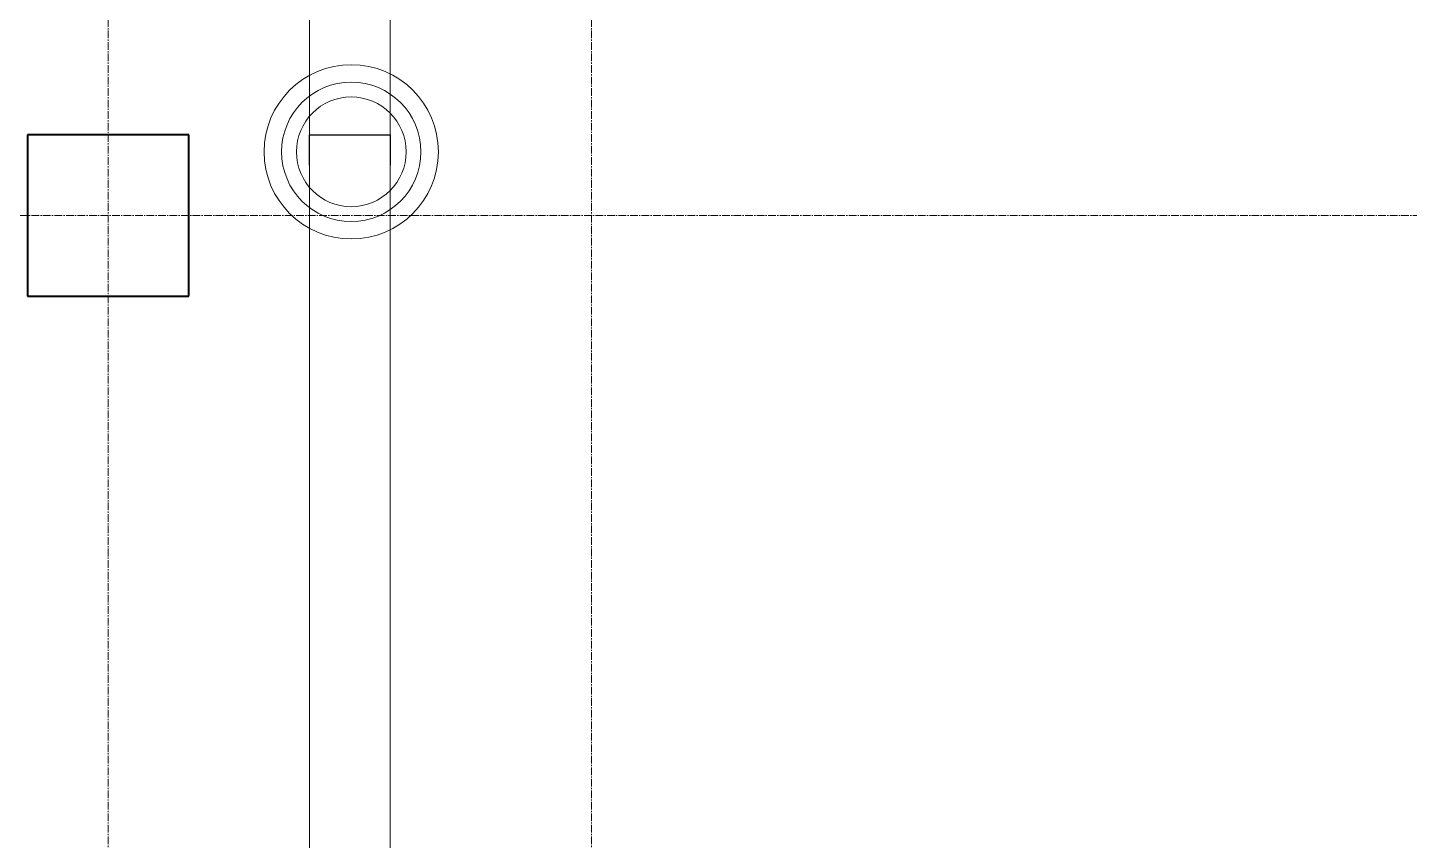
# Model space of a CAD drawing. Header units: millimetres. Extents: x -65509 to 912790, y 446 to 713294.
# Drawn here: x 442501 to 445931, y 577632 to 579650 of the extents above; entities that cross this region are included whole.
import ezdxf

# ---------------------------------------------------------------- set-up
doc = ezdxf.new("R2010")
doc.units = ezdxf.units.MM
doc.linetypes.add('CENTER2', pattern=[28.575, 19.05, -3.175, 3.175, -3.175])
doc.linetypes.add('HIDDEN2', pattern=[4.7625, 3.175, -1.5875])
doc.layers.add('АР_Делит', color=250, linetype='Continuous', lineweight=0, plot=False)
for name, color, linetype, lineweight in [('АР_Колонны', 250, 'Continuous', 30), ('АР_Стены ЖБ', 250, 'Continuous', 35), ('АР_Стены ПЕНОблок', 250, 'Continuous', 20), ('КМ_Фахверки', 250, 'Continuous', 25), ('РД_Оси_100', 250, 'Continuous', 0)]:
    doc.layers.add(name, color=color, linetype=linetype, lineweight=lineweight)

# ---------------------------------------------------------------- blocks, each defined once
blk = doc.blocks.new('Ф_пеноблок 200')
at = {"layer": 'АР_Делит', "color": 1}
for radius in [216.3, 173, 136.2]:
    blk.add_circle((103.4, -41.9), radius, dxfattribs=at)
at = {"layer": 'КМ_Фахверки'}
blk.add_lwpolyline([(0, -75), (0, 0), (200, 0), (200, -75)], dxfattribs=at)
blk = doc.blocks.new('СОШ_2200_АР_ОСИ_М100_28.05.24')
at = {"layer": 'РД_Оси_100', "linetype": 'CENTER2'}
blk.add_line((-5954.958, 72900), (95715.503, 72900), dxfattribs=at)
for points in [[(53100, 139938.679), (53100, -5755), (52949.266, -6155)], [(54300, 139938.679), (54300, -6155)]]:
    blk.add_lwpolyline(points, dxfattribs=at)

msp = doc.modelspace()

# ---------------------------------------------------------------- linework, layer by layer
at = {"layer": 'АР_Колонны', "linetype": 'HIDDEN2', "lineweight": 25}
for p, q in [((442500.882, 579383.318), (442900.882, 579383.318)), ((442500.882, 578983.318), (442500.882, 579383.318)), ((442900.882, 579383.318), (442900.882, 578983.318)), ((442900.882, 578983.318), (442500.882, 578983.318))]:
    msp.add_line(p, q, dxfattribs=at)
at = {"layer": 'АР_Колонны', "linetype": 'Continuous', "lineweight": 35}
for p, q in [((442900.882, 579383.318), (442500.882, 579383.318)), ((442500.882, 579383.318), (442500.882, 578983.318)), ((442900.882, 578983.318), (442900.882, 579383.318)), ((442500.882, 578983.318), (442900.882, 578983.318))]:
    msp.add_line(p, q, dxfattribs=at)
at = {"layer": 'АР_Стены ЖБ', "linetype": 'Continuous', "lineweight": 40}
for p, q in [((442900.882, 579383.318), (442500.882, 579383.318)), ((442500.882, 579383.318), (442500.882, 578983.318)), ((442900.882, 578983.318), (442900.882, 579383.318)), ((442500.882, 578983.318), (442900.882, 578983.318))]:
    msp.add_line(p, q, dxfattribs=at)
at = {"layer": 'АР_Стены ПЕНОблок', "linetype": 'Continuous', "lineweight": 20}
for p, q in [((443200.88, 580253.318), (443200.88, 575058.322)), ((443400.88, 575058.322), (443400.88, 580253.318))]:
    msp.add_line(p, q, dxfattribs=at)

# ---------------------------------------------------------------- block references
at = {"layer": 'КМ_Фахверки'}
msp.add_blockref('Ф_пеноблок 200', (443200.882, 579383.318), dxfattribs=at)
at = {"layer": 'РД_Оси_100'}
msp.add_blockref('СОШ_2200_АР_ОСИ_М100_28.05.24', (389600.882, 506283.318), dxfattribs=at)

doc.saveas('drawing.dxf')
